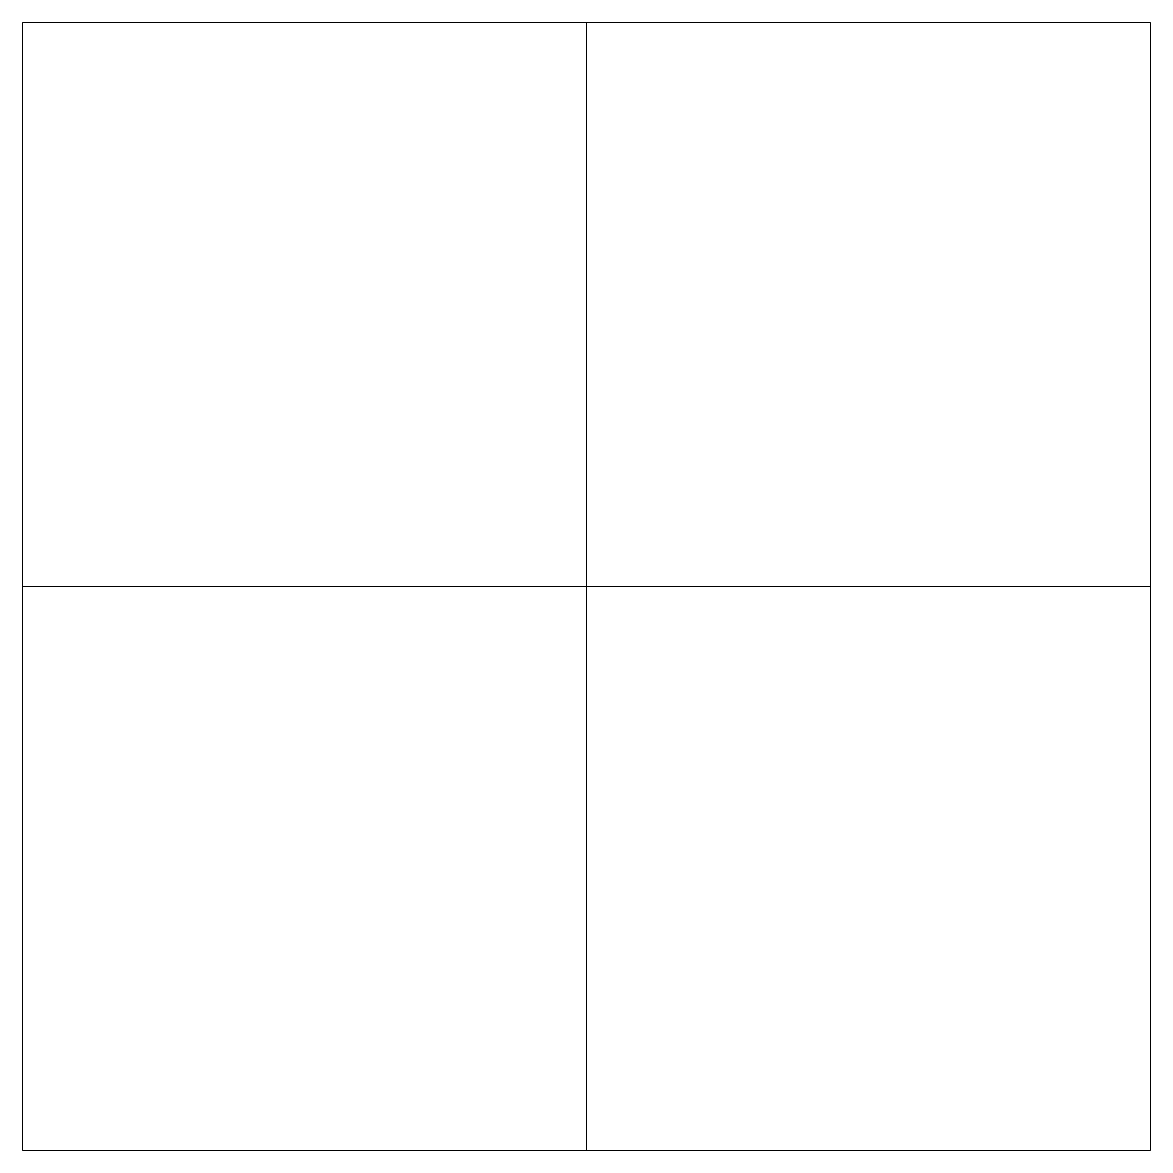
# Model space of a CAD drawing. Header units: metres. Extents: x 0 to 33, y 0 to 33.
import ezdxf

# ---------------------------------------------------------------- set-up
doc = ezdxf.new("R2010")
doc.units = ezdxf.units.M
doc.layers.add('TOP', color=1, linetype='Continuous', lineweight=0)

msp = doc.modelspace()

# ---------------------------------------------------------------- linework, layer by layer
at = {"layer": 'TOP'}
for p, q in [((0, 0), (0, 33)), ((0, 33), (33, 33)), ((16.5, 0), (16.5, 33)), ((33, 0), (33, 33)), ((0, 16.5), (33, 16.5)), ((0, 0), (33, 0))]:
    msp.add_line(p, q, dxfattribs=at)

doc.saveas('drawing.dxf')
